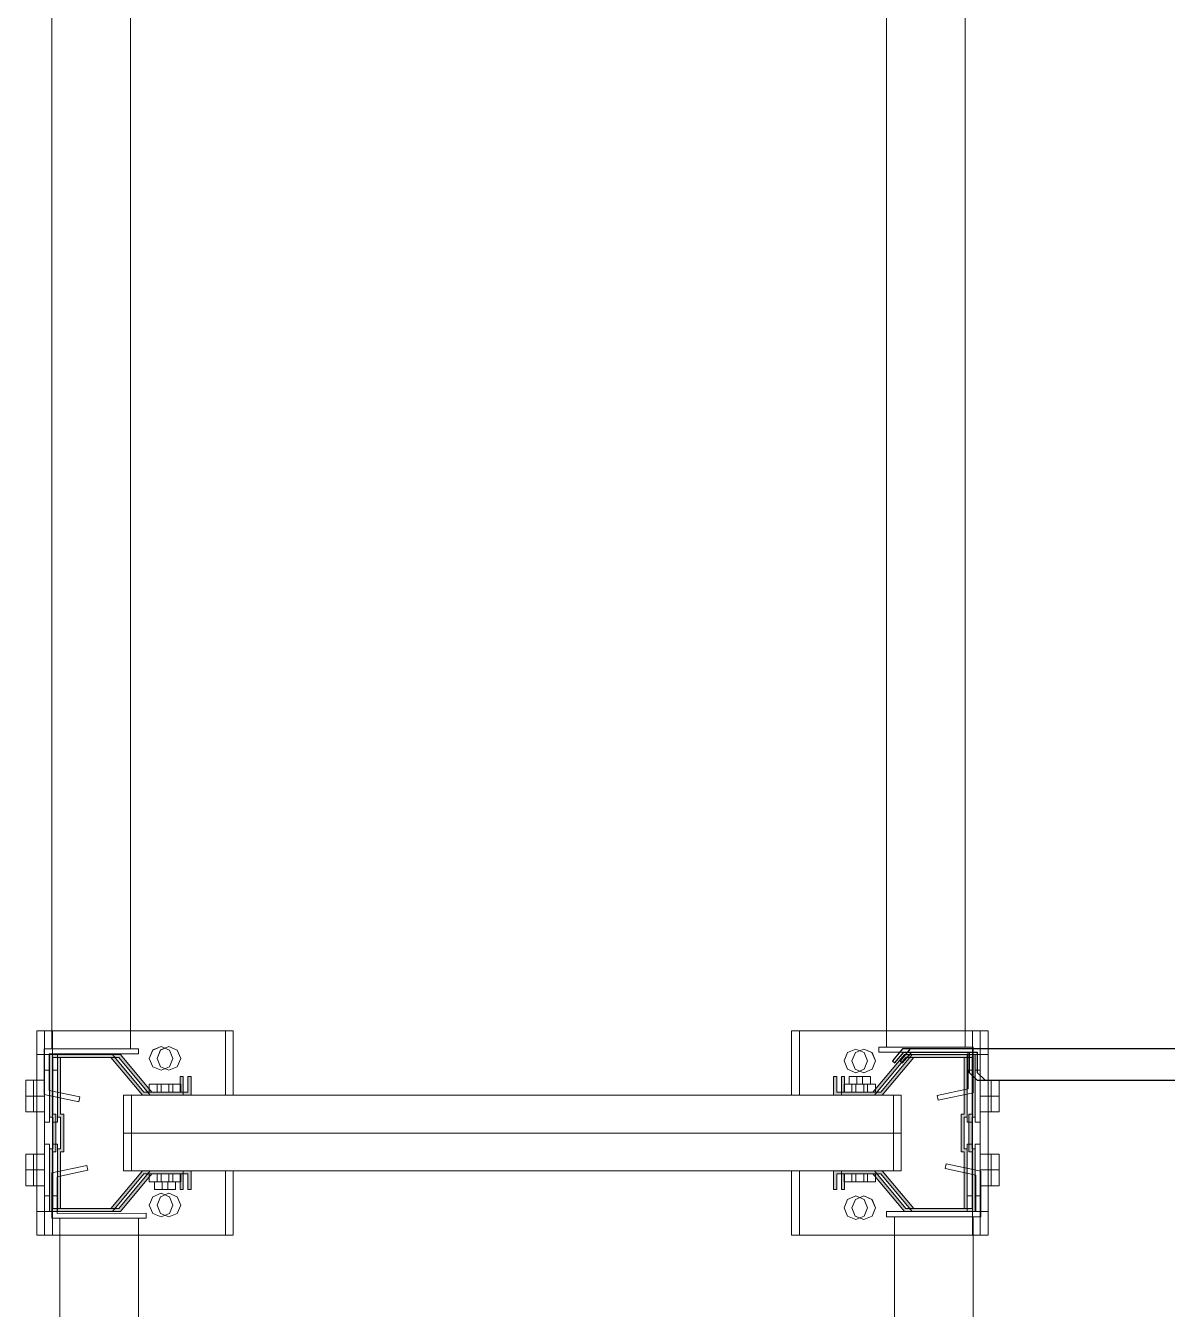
# Model space of a CAD drawing. Header units: metres. Extents: x 0 to 8715937, y -236336 to 216.
# Drawn here: x 131.292 to 132.018, y 82.687 to 83.503 of the extents above; entities that cross this region are included whole.
import ezdxf

# ---------------------------------------------------------------- set-up
doc = ezdxf.new("R2010")
doc.units = ezdxf.units.M
doc.header["$MEASUREMENT"] = 0
for name, color, linetype in [('0-BLOCK-EQUIPAMIENTO', 7, 'Continuous'), ('AAA BAST', 5, 'Continuous'), ('AAA CONECT', 3, 'Continuous'), ('AAA LARG', 1, 'Continuous'), ('MURO 20 - vista', 5, 'Continuous')]:
    doc.layers.add(name, color=color, linetype=linetype)

# ---------------------------------------------------------------- blocks, each defined once
blk = doc.blocks.new('bastidor 0.60')
at = {"layer": 'MURO 20 - vista', "lineweight": 5}
h = blk.add_hatch(color=256, dxfattribs=at)
h.dxf.hatch_style = 1
h.paths.add_polyline_path([(-0.5068, 0.089), (-0.5068, 0.101), (-0.5088, 0.101), (-0.5088, 0.091), (-0.5318, 0.091), (-0.5518, 0.115), (-0.5918, 0.115), (-0.5918, 0.075), (-0.5898, 0.075), (-0.5898, 0.055), (-0.5918, 0.055), (-0.5918, 0.015), (-0.5518, 0.015), (-0.5318, 0.039), (-0.5284, 0.039), (-0.5284, 0.03901), (-0.5209, 0.03901), (-0.5134, 0.03901), (-0.5088, 0.039), (-0.5088, 0.029), (-0.5068, 0.029), (-0.5068, 0.041), (-0.53274, 0.041), (-0.55274, 0.017), (-0.5898, 0.017), (-0.5898, 0.053), (-0.5878, 0.053), (-0.5878, 0.077), (-0.5898, 0.077), (-0.5898, 0.113), (-0.55274, 0.113), (-0.53274, 0.089)])
h = blk.add_hatch(color=256, dxfattribs=at)
h.dxf.hatch_style = 1
h.paths.add_polyline_path([(-0.0932, 0.041), (-0.0932, 0.029), (-0.0912, 0.029), (-0.0912, 0.039), (-0.0682, 0.039), (-0.0482, 0.015), (-0.0082, 0.015), (-0.0082, 0.055), (-0.0102, 0.055), (-0.0102, 0.075), (-0.0082, 0.075), (-0.0082, 0.115), (-0.0482, 0.115), (-0.0682, 0.091), (-0.0716, 0.091), (-0.0716, 0.09099), (-0.0791, 0.09099), (-0.0866, 0.09099), (-0.0912, 0.091), (-0.0912, 0.101), (-0.0932, 0.101), (-0.0932, 0.089), (-0.06726, 0.089), (-0.04726, 0.113), (-0.0102, 0.113), (-0.0102, 0.077), (-0.0122, 0.077), (-0.0122, 0.053), (-0.0102, 0.053), (-0.0102, 0.017), (-0.04726, 0.017), (-0.06726, 0.041)])
at = {"layer": 'AAA BAST', "lineweight": 5}
for p, q in [((-0.48, 0.13), (-0.6, 0.13)), ((-0.6, 0.13), (-0.6, 0)), ((-0.595, 0.115), (-0.595, 0.13)), ((-0.48, 0.089), (-0.48, 0.13)), ((0, 0.13), (-0.12, 0.13)), ((-0.12, 0.13), (-0.12, 0.089)), ((-0.005, 0.13), (-0.005, 0.115)), ((0, 0), (0, 0.13)), ((-0.6, 0.115), (-0.595, 0.115)), ((-0.595, 0.105), (-0.595, 0.115)), ((-0.5518, 0.115), (-0.5918, 0.115)), ((-0.5918, 0.115), (-0.5918, 0.075)), ((-0.5318, 0.091), (-0.5518, 0.115)), ((-0.5262, 0.11778), (-0.5284, 0.11248)), ((-0.5209, 0.11998), (-0.5262, 0.11778)), ((-0.51559, 0.11778), (-0.5209, 0.11998)), ((-0.5134, 0.11248), (-0.51559, 0.11778)), ((-0.0844, 0.11613), (-0.0866, 0.11083)), ((-0.0791, 0.11833), (-0.0844, 0.11613)), ((-0.07381, 0.11614), (-0.0791, 0.11833)), ((-0.0716, 0.11083), (-0.07381, 0.11614)), ((-0.0482, 0.115), (-0.0682, 0.091)), ((-0.0082, 0.115), (-0.0482, 0.115)), ((-0.0082, 0.075), (-0.0082, 0.115)), ((0, 0.115), (-0.005, 0.115)), ((-0.005, 0.115), (-0.005, 0.105)), ((-0.5898, 0.077), (-0.5898, 0.113)), ((-0.5898, 0.113), (-0.55274, 0.113)), ((-0.55274, 0.113), (-0.53274, 0.089)), ((-0.5284, 0.11248), (-0.52619, 0.10717)), ((-0.52619, 0.10717), (-0.5209, 0.10498)), ((-0.5209, 0.10498), (-0.5156, 0.10717)), ((-0.5156, 0.10717), (-0.5134, 0.11248)), ((-0.0866, 0.11083), (-0.08441, 0.10553)), ((-0.0738, 0.10552), (-0.0716, 0.11083)), ((-0.06726, 0.089), (-0.04726, 0.113)), ((-0.04726, 0.113), (-0.0102, 0.113)), ((-0.0102, 0.113), (-0.0102, 0.077)), ((-0.6, 0.0985), (-0.607, 0.0985)), ((-0.607, 0.0985), (-0.607, 0.0785)), ((-0.6, 0.0885), (-0.6, 0.0985)), ((-0.6, 0.0785), (-0.6, 0.0985)), ((-0.595, 0.072), (-0.595, 0.105)), ((-0.5918, 0.105), (-0.595, 0.105)), ((-0.5068, 0.101), (-0.5088, 0.101)), ((-0.5088, 0.101), (-0.5088, 0.091)), ((-0.5068, 0.089), (-0.5068, 0.101)), ((-0.0912, 0.101), (-0.0932, 0.101)), ((-0.0932, 0.101), (-0.0932, 0.089)), ((-0.0912, 0.091), (-0.0912, 0.101)), ((-0.08441, 0.10553), (-0.0791, 0.10333)), ((-0.08335, 0.09599), (-0.08335, 0.10099)), ((-0.08335, 0.10099), (-0.07485, 0.10099)), ((-0.0791, 0.10333), (-0.0738, 0.10552)), ((-0.07485, 0.10099), (-0.07485, 0.09599)), ((-0.0082, 0.105), (-0.005, 0.105)), ((-0.005, 0.105), (-0.005, 0.072)), ((0.007, 0.0985), (0, 0.0985)), ((0, 0.0985), (0, 0.0885)), ((0.007, 0.0785), (0.007, 0.0985)), ((-0.5088, 0.091), (-0.5318, 0.091)), ((-0.5284, 0.091), (-0.5284, 0.096)), ((-0.5284, 0.096), (-0.5134, 0.096)), ((-0.5284, 0.091), (-0.5284, 0.096)), ((-0.5284, 0.096), (-0.5209, 0.096)), ((-0.5134, 0.091), (-0.5284, 0.091)), ((-0.5209, 0.096), (-0.5209, 0.091)), ((-0.5134, 0.096), (-0.5134, 0.091)), ((-0.0682, 0.091), (-0.0912, 0.091)), ((-0.0866, 0.09099), (-0.0866, 0.09599)), ((-0.0866, 0.09599), (-0.0716, 0.09599)), ((-0.0716, 0.09099), (-0.0866, 0.09099)), ((-0.0791, 0.09599), (-0.08335, 0.09599)), ((-0.0791, 0.09099), (-0.0791, 0.09599)), ((-0.07485, 0.09599), (-0.0791, 0.09599)), ((-0.0716, 0.09099), (-0.0791, 0.09099)), ((-0.0716, 0.09599), (-0.0716, 0.09099)), ((-0.607, 0.0885), (-0.6, 0.0885)), ((-0.54477, 0.041), (-0.54477, 0.089)), ((-0.54477, 0.089), (-0.48, 0.089)), ((-0.53274, 0.089), (-0.5068, 0.089)), ((-0.48, 0.089), (-0.12, 0.089)), ((-0.12, 0.089), (-0.05523, 0.089)), ((-0.0932, 0.089), (-0.06726, 0.089)), ((-0.05523, 0.089), (-0.05523, 0.041)), ((0.007, 0.0885), (0, 0.0885)), ((0, 0.0885), (0, 0.0785)), ((-0.607, 0.0785), (-0.6, 0.0785)), ((-0.5918, 0.075), (-0.5898, 0.075)), ((-0.5918, 0.075), (-0.5918, 0.072)), ((-0.5878, 0.077), (-0.5898, 0.077)), ((-0.5898, 0.075), (-0.5898, 0.055)), ((-0.5878, 0.053), (-0.5878, 0.077)), ((-0.0102, 0.077), (-0.0122, 0.077)), ((-0.0122, 0.077), (-0.0122, 0.053)), ((-0.0102, 0.055), (-0.0102, 0.075)), ((-0.0102, 0.075), (-0.0082, 0.075)), ((-0.0082, 0.075), (-0.0082, 0.072)), ((0, 0.0785), (0.007, 0.0785)), ((-0.595, 0.058), (-0.595, 0.072)), ((-0.5918, 0.072), (-0.595, 0.072)), ((-0.0082, 0.072), (-0.005, 0.072)), ((-0.005, 0.072), (-0.005, 0.058)), ((-0.595, 0.025), (-0.595, 0.058)), ((-0.5918, 0.058), (-0.595, 0.058)), ((-0.5918, 0.055), (-0.5918, 0.058)), ((-0.05523, 0.065), (-0.54477, 0.065)), ((-0.0082, 0.055), (-0.0082, 0.058)), ((-0.0082, 0.058), (-0.005, 0.058)), ((-0.005, 0.058), (-0.005, 0.025)), ((-0.6, 0.0515), (-0.607, 0.0515)), ((-0.607, 0.0515), (-0.607, 0.0315)), ((-0.6, 0.0415), (-0.6, 0.0515)), ((-0.5898, 0.055), (-0.5918, 0.055)), ((-0.5918, 0.055), (-0.5918, 0.015)), ((-0.5898, 0.017), (-0.5898, 0.053)), ((-0.5898, 0.053), (-0.5878, 0.053)), ((-0.0122, 0.053), (-0.0102, 0.053)), ((-0.0082, 0.055), (-0.0102, 0.055)), ((-0.0102, 0.053), (-0.0102, 0.017)), ((-0.0082, 0.015), (-0.0082, 0.055)), ((0.007, 0.0515), (0, 0.0515)), ((0, 0.0515), (0, 0.0315)), ((0.007, 0.0315), (0.007, 0.0515)), ((-0.607, 0.0415), (-0.6, 0.0415)), ((-0.6, 0.0315), (-0.6, 0.0415)), ((-0.53274, 0.041), (-0.55274, 0.017)), ((-0.48, 0.041), (-0.54477, 0.041)), ((-0.5068, 0.041), (-0.53274, 0.041)), ((-0.5068, 0.029), (-0.5068, 0.041)), ((-0.48, 0), (-0.48, 0.041)), ((-0.48, 0.041), (-0.12, 0.041)), ((-0.12, 0.041), (-0.12, 0)), ((-0.05523, 0.041), (-0.12, 0.041)), ((-0.06726, 0.041), (-0.0932, 0.041)), ((-0.0932, 0.041), (-0.0932, 0.029)), ((-0.04726, 0.017), (-0.06726, 0.041)), ((0.007, 0.0415), (0, 0.0415)), ((0, 0.0415), (0, 0.0315)), ((-0.5518, 0.015), (-0.5318, 0.039)), ((-0.5318, 0.039), (-0.5088, 0.039)), ((-0.5284, 0.03901), (-0.5134, 0.03901)), ((-0.5284, 0.03401), (-0.5284, 0.03901)), ((-0.5284, 0.03901), (-0.5209, 0.03901)), ((-0.5134, 0.03401), (-0.5284, 0.03401)), ((-0.52515, 0.02901), (-0.52515, 0.03401)), ((-0.52515, 0.03401), (-0.5209, 0.03401)), ((-0.5209, 0.03901), (-0.5209, 0.03401)), ((-0.5209, 0.03401), (-0.51665, 0.03401)), ((-0.51665, 0.03401), (-0.51665, 0.02901)), ((-0.5134, 0.03901), (-0.5134, 0.03401)), ((-0.5088, 0.039), (-0.5088, 0.029)), ((-0.0912, 0.039), (-0.0682, 0.039)), ((-0.0912, 0.029), (-0.0912, 0.039)), ((-0.0866, 0.034), (-0.0866, 0.039)), ((-0.0866, 0.039), (-0.0716, 0.039)), ((-0.0716, 0.034), (-0.0866, 0.034)), ((-0.0791, 0.034), (-0.0791, 0.039)), ((-0.0716, 0.034), (-0.0791, 0.034)), ((-0.0716, 0.039), (-0.0716, 0.034)), ((-0.0716, 0.039), (-0.0716, 0.034)), ((-0.0682, 0.039), (-0.0482, 0.015)), ((-0.607, 0.0315), (-0.6, 0.0315)), ((-0.595, 0.015), (-0.595, 0.025)), ((-0.5918, 0.025), (-0.595, 0.025)), ((-0.5209, 0.02667), (-0.5262, 0.02448)), ((-0.51665, 0.02901), (-0.52515, 0.02901)), ((-0.51559, 0.02447), (-0.5209, 0.02667)), ((-0.5088, 0.029), (-0.5068, 0.029)), ((-0.0932, 0.029), (-0.0912, 0.029)), ((-0.0791, 0.02502), (-0.0844, 0.02283)), ((-0.07381, 0.02283), (-0.0791, 0.02502)), ((-0.0082, 0.025), (-0.005, 0.025)), ((-0.005, 0.025), (-0.005, 0.015)), ((0, 0.0315), (0.007, 0.0315)), ((-0.55274, 0.017), (-0.5898, 0.017)), ((-0.5262, 0.02448), (-0.5284, 0.01917)), ((-0.5284, 0.01917), (-0.52619, 0.01386)), ((-0.5156, 0.01387), (-0.5134, 0.01917)), ((-0.5134, 0.01917), (-0.51559, 0.02447)), ((-0.0844, 0.02283), (-0.0866, 0.01752)), ((-0.0866, 0.01752), (-0.08441, 0.01222)), ((-0.0716, 0.01752), (-0.07381, 0.02283)), ((-0.0738, 0.01222), (-0.0716, 0.01752)), ((-0.0102, 0.017), (-0.04726, 0.017)), ((-0.6, 0.015), (-0.595, 0.015)), ((-0.595, 0), (-0.595, 0.015)), ((-0.5918, 0.015), (-0.5518, 0.015)), ((-0.52619, 0.01386), (-0.5209, 0.01167)), ((-0.5209, 0.01167), (-0.5156, 0.01387)), ((-0.08441, 0.01222), (-0.0791, 0.01002)), ((-0.0791, 0.01002), (-0.0738, 0.01222)), ((-0.0482, 0.015), (-0.0082, 0.015)), ((0, 0.015), (-0.005, 0.015)), ((-0.005, 0.015), (-0.005, 0)), ((-0.6, 0), (-0.48, 0)), ((-0.12, 0), (0, 0))]:
    blk.add_line(p, q, dxfattribs=at)
blk = doc.blocks.new('conector de 0.25')
at = {"layer": 'AAA CONECT'}
for p, q in [((-0.2834, 0.018), (-0.2884, 0.013)), ((-0.0466, 0.018), (-0.2834, 0.018)), ((-0.0416, 0.013), (-0.0466, 0.018)), ((-0.2884, 0.013), (-0.2884, 0)), ((-0.0416, 0), (-0.0416, 0.013)), ((-0.3358, 0.00696), (-0.33734, 0.00568)), ((-0.33734, 0.00568), (-0.33094, -0.002)), ((-0.33, 0), (-0.3358, 0.00696)), ((-0.2884, 0), (-0.33, 0)), ((0, 0), (-0.0416, 0)), ((0.0058, 0.00696), (0, 0)), ((0.00094, -0.002), (0.00734, 0.00568)), ((0.00734, 0.00568), (0.0058, 0.00696)), ((-0.33094, -0.002), (0.00094, -0.002))]:
    blk.add_line(p, q, dxfattribs=at)
blk = doc.blocks.new('larguero 2.3')
at = {"layer": 'AAA LARG', "lineweight": 5}
for p, q in [((-0.01956, 0.02736), (-0.0189, 0.03049)), ((0, 0.0232), (-0.01956, 0.02736)), ((-0.0189, 0.03049), (0.0032, 0.02579)), ((0.0032, 0.02579), (0.0032, -0.0032)), ((0, 0), (0, 0.0232)), ((-0.0568, -0.0032), (-0.0568, 0)), ((-0.0568, 0), (0, 0)), ((-0.0518, -0.0032), (-0.0568, -0.0032)), ((-0.0018, -0.0032), (-0.0518, -0.0032)), ((-0.0518, -0.0032), (-0.0518, -2.2932)), ((-0.0018, -2.2932), (-0.0018, -0.0032)), ((0.0032, -0.0032), (-0.0018, -0.0032)), ((-0.0518, -2.2932), (-0.0568, -2.2932)), ((-0.0568, -2.2932), (-0.0568, -2.2964)), ((0.0032, -2.2932), (-0.0518, -2.2932)), ((0.0032, -2.32219), (0.0032, -2.2932)), ((-0.0568, -2.2964), (-0.0002, -2.2962)), ((-0.0002, -2.2962), (0, -2.3196)), ((0, -2.3196), (-0.01956, -2.32376)), ((-0.01956, -2.32376), (-0.0189, -2.32689)), ((-0.0189, -2.32689), (0.0032, -2.32219))]:
    blk.add_line(p, q, dxfattribs=at)
blk = doc.blocks.new('DPM-EQUIPAMIENTO')
at = {"layer": 'AAA BAST', "rotation": 180}
for p in [(43.57912, 82.86387), (43.58412, 82.86387)]:
    blk.add_blockref('bastidor 0.60', p, dxfattribs=at)
at = {"layer": 'AAA CONECT', "rotation": 180}
for name, p in [('larguero 2.3', (43.58705, 82.84913)), ('conector de 0.25', (44.13059, 82.85037)), ('conector de 0.25', (44.13559, 82.85037)), ('larguero 2.3', (43.59205, 80.45143))]:
    blk.add_blockref(name, p, dxfattribs=at)
at = {"layer": 'AAA CONECT'}
for p in [(44.17137, 85.14657), (44.17637, 82.74887)]:
    blk.add_blockref('larguero 2.3', p, dxfattribs=at)

msp = doc.modelspace()

# ---------------------------------------------------------------- hatches: boundary and pattern name
at = {"layer": 'MURO 20 - vista', "lineweight": 5}
h = msp.add_hatch(color=256, dxfattribs=at)
h.dxf.hatch_style = 1
h.paths.add_polyline_path([(131.39232, 82.82287), (131.39232, 82.83487), (131.39032, 82.83487), (131.39032, 82.82487), (131.36732, 82.82487), (131.34732, 82.84887), (131.30732, 82.84887), (131.30732, 82.80887), (131.30932, 82.80887), (131.30932, 82.78887), (131.30732, 82.78887), (131.30732, 82.74887), (131.34732, 82.74887), (131.36732, 82.77287), (131.37072, 82.77287), (131.37072, 82.77288), (131.37822, 82.77288), (131.38572, 82.77288), (131.39032, 82.77287), (131.39032, 82.76287), (131.39232, 82.76287), (131.39232, 82.77487), (131.36638, 82.77487), (131.34638, 82.75087), (131.30932, 82.75087), (131.30932, 82.78687), (131.31132, 82.78687), (131.31132, 82.81087), (131.30932, 82.81087), (131.30932, 82.84687), (131.34638, 82.84687), (131.36638, 82.82287)])
h = msp.add_hatch(color=256, dxfattribs=at)
h.dxf.hatch_style = 1
h.paths.add_polyline_path([(131.39732, 82.82287), (131.39732, 82.83487), (131.39532, 82.83487), (131.39532, 82.82487), (131.37232, 82.82487), (131.35232, 82.84887), (131.31232, 82.84887), (131.31232, 82.80887), (131.31432, 82.80887), (131.31432, 82.78887), (131.31232, 82.78887), (131.31232, 82.74887), (131.35232, 82.74887), (131.37232, 82.77287), (131.37572, 82.77287), (131.37572, 82.77288), (131.38322, 82.77288), (131.39072, 82.77288), (131.39532, 82.77287), (131.39532, 82.76287), (131.39732, 82.76287), (131.39732, 82.77487), (131.37138, 82.77487), (131.35138, 82.75087), (131.31432, 82.75087), (131.31432, 82.78687), (131.31632, 82.78687), (131.31632, 82.81087), (131.31432, 82.81087), (131.31432, 82.84687), (131.35138, 82.84687), (131.37138, 82.82287)])
h = msp.add_hatch(color=256, dxfattribs=at)
h.dxf.hatch_style = 1
h.paths.add_polyline_path([(131.80592, 82.77487), (131.80592, 82.76287), (131.80792, 82.76287), (131.80792, 82.77287), (131.83092, 82.77287), (131.85092, 82.74887), (131.89092, 82.74887), (131.89092, 82.78887), (131.88892, 82.78887), (131.88892, 82.80887), (131.89092, 82.80887), (131.89092, 82.84887), (131.85092, 82.84887), (131.83092, 82.82487), (131.82752, 82.82487), (131.82752, 82.82486), (131.82002, 82.82486), (131.81252, 82.82486), (131.80792, 82.82487), (131.80792, 82.83487), (131.80592, 82.83487), (131.80592, 82.82287), (131.83186, 82.82287), (131.85186, 82.84687), (131.88892, 82.84687), (131.88892, 82.81087), (131.88692, 82.81087), (131.88692, 82.78687), (131.88892, 82.78687), (131.88892, 82.75087), (131.85186, 82.75087), (131.83186, 82.77487)])
h = msp.add_hatch(color=256, dxfattribs=at)
h.dxf.hatch_style = 1
h.paths.add_polyline_path([(131.81092, 82.77487), (131.81092, 82.76287), (131.81292, 82.76287), (131.81292, 82.77287), (131.83592, 82.77287), (131.85592, 82.74887), (131.89592, 82.74887), (131.89592, 82.78887), (131.89392, 82.78887), (131.89392, 82.80887), (131.89592, 82.80887), (131.89592, 82.84887), (131.85592, 82.84887), (131.83592, 82.82487), (131.83252, 82.82487), (131.83252, 82.82486), (131.82502, 82.82486), (131.81752, 82.82486), (131.81292, 82.82487), (131.81292, 82.83487), (131.81092, 82.83487), (131.81092, 82.82287), (131.83686, 82.82287), (131.85686, 82.84687), (131.89392, 82.84687), (131.89392, 82.81087), (131.89192, 82.81087), (131.89192, 82.78687), (131.89392, 82.78687), (131.89392, 82.75087), (131.85686, 82.75087), (131.83686, 82.77487)])

# ---------------------------------------------------------------- linework, layer by layer
at = {"layer": 'AAA BAST', "lineweight": 5}
for p, q in [((131.41912, 82.86387), (131.29912, 82.86387)), ((131.29912, 82.86387), (131.29912, 82.73387)), ((131.30412, 82.84887), (131.30412, 82.86387)), ((131.42412, 82.86387), (131.30412, 82.86387)), ((131.30412, 82.86387), (131.30412, 82.73387)), ((131.30912, 82.84887), (131.30912, 82.86387)), ((131.41912, 82.82287), (131.41912, 82.86387)), ((131.42412, 82.82287), (131.42412, 82.86387)), ((131.89912, 82.86387), (131.77912, 82.86387)), ((131.77912, 82.86387), (131.77912, 82.82287)), ((131.90412, 82.86387), (131.78412, 82.86387)), ((131.78412, 82.86387), (131.78412, 82.82287)), ((131.89412, 82.86387), (131.89412, 82.84887)), ((131.89912, 82.73387), (131.89912, 82.86387)), ((131.89912, 82.86387), (131.89912, 82.84887)), ((131.90412, 82.73387), (131.90412, 82.86387)), ((131.29912, 82.84887), (131.30412, 82.84887)), ((131.30412, 82.83887), (131.30412, 82.84887)), ((131.30412, 82.84887), (131.30912, 82.84887)), ((131.34732, 82.84887), (131.30732, 82.84887)), ((131.30732, 82.84887), (131.30732, 82.80887)), ((131.30912, 82.83887), (131.30912, 82.84887)), ((131.35232, 82.84887), (131.31232, 82.84887)), ((131.31232, 82.84887), (131.31232, 82.80887)), ((131.36732, 82.82487), (131.34732, 82.84887)), ((131.37232, 82.82487), (131.35232, 82.84887)), ((131.37292, 82.85166), (131.37072, 82.84635)), ((131.37822, 82.85385), (131.37292, 82.85166)), ((131.37792, 82.85166), (131.37572, 82.84635)), ((131.38322, 82.85385), (131.37792, 82.85166)), ((131.38353, 82.85165), (131.37822, 82.85385)), ((131.38853, 82.85165), (131.38322, 82.85385)), ((131.38572, 82.84635), (131.38353, 82.85165)), ((131.39072, 82.84635), (131.38853, 82.85165)), ((131.81472, 82.85001), (131.81252, 82.8447)), ((131.82002, 82.8522), (131.81472, 82.85001)), ((131.81972, 82.85001), (131.81752, 82.8447)), ((131.82502, 82.8522), (131.81972, 82.85001)), ((131.82532, 82.85001), (131.82002, 82.8522)), ((131.83032, 82.85001), (131.82502, 82.8522)), ((131.82752, 82.8447), (131.82532, 82.85001)), ((131.83252, 82.8447), (131.83032, 82.85001)), ((131.85092, 82.84887), (131.83092, 82.82487)), ((131.85592, 82.84887), (131.83592, 82.82487)), ((131.89092, 82.84887), (131.85092, 82.84887)), ((131.89592, 82.84887), (131.85592, 82.84887)), ((131.89092, 82.80887), (131.89092, 82.84887)), ((131.89912, 82.84887), (131.89412, 82.84887)), ((131.89412, 82.84887), (131.89412, 82.83887)), ((131.89592, 82.80887), (131.89592, 82.84887)), ((131.90412, 82.84887), (131.89912, 82.84887)), ((131.89912, 82.84887), (131.89912, 82.83887)), ((131.30932, 82.81087), (131.30932, 82.84687)), ((131.30932, 82.84687), (131.34638, 82.84687)), ((131.31432, 82.81087), (131.31432, 82.84687)), ((131.31432, 82.84687), (131.35138, 82.84687)), ((131.34638, 82.84687), (131.36638, 82.82287)), ((131.35138, 82.84687), (131.37138, 82.82287)), ((131.37072, 82.84635), (131.37293, 82.84104)), ((131.37293, 82.84104), (131.37822, 82.83885)), ((131.37572, 82.84635), (131.37793, 82.84104)), ((131.37793, 82.84104), (131.38322, 82.83885)), ((131.37822, 82.83885), (131.38352, 82.84104)), ((131.38322, 82.83885), (131.38852, 82.84104)), ((131.38352, 82.84104), (131.38572, 82.84635)), ((131.38852, 82.84104), (131.39072, 82.84635)), ((131.81252, 82.8447), (131.81471, 82.8394)), ((131.81471, 82.8394), (131.82002, 82.8372)), ((131.81752, 82.8447), (131.81971, 82.8394)), ((131.81971, 82.8394), (131.82502, 82.8372)), ((131.82002, 82.8372), (131.82532, 82.83939)), ((131.82502, 82.8372), (131.83032, 82.83939)), ((131.82532, 82.83939), (131.82752, 82.8447)), ((131.83032, 82.83939), (131.83252, 82.8447)), ((131.83186, 82.82287), (131.85186, 82.84687)), ((131.83686, 82.82287), (131.85686, 82.84687)), ((131.85186, 82.84687), (131.88892, 82.84687)), ((131.85686, 82.84687), (131.89392, 82.84687)), ((131.88892, 82.84687), (131.88892, 82.81087)), ((131.89392, 82.84687), (131.89392, 82.81087)), ((131.29912, 82.83237), (131.29212, 82.83237)), ((131.29212, 82.83237), (131.29212, 82.81237)), ((131.30412, 82.83237), (131.29712, 82.83237)), ((131.29712, 82.83237), (131.29712, 82.81237)), ((131.29912, 82.82237), (131.29912, 82.83237)), ((131.29912, 82.81237), (131.29912, 82.83237)), ((131.30412, 82.80587), (131.30412, 82.83887)), ((131.30732, 82.83887), (131.30412, 82.83887)), ((131.30412, 82.82237), (131.30412, 82.83237)), ((131.30412, 82.81237), (131.30412, 82.83237)), ((131.30912, 82.80587), (131.30912, 82.83887)), ((131.31232, 82.83887), (131.30912, 82.83887)), ((131.39232, 82.83487), (131.39032, 82.83487)), ((131.39032, 82.83487), (131.39032, 82.82487)), ((131.39232, 82.82287), (131.39232, 82.83487)), ((131.39732, 82.83487), (131.39532, 82.83487)), ((131.39532, 82.83487), (131.39532, 82.82487)), ((131.39732, 82.82287), (131.39732, 82.83487)), ((131.80792, 82.83487), (131.80592, 82.83487)), ((131.80592, 82.83487), (131.80592, 82.82287)), ((131.80792, 82.82487), (131.80792, 82.83487)), ((131.81292, 82.83487), (131.81092, 82.83487)), ((131.81092, 82.83487), (131.81092, 82.82287)), ((131.81292, 82.82487), (131.81292, 82.83487)), ((131.81577, 82.82986), (131.81577, 82.83486)), ((131.81577, 82.83486), (131.82427, 82.83486)), ((131.82077, 82.82986), (131.82077, 82.83486)), ((131.82077, 82.83486), (131.82927, 82.83486)), ((131.82427, 82.83486), (131.82427, 82.82986)), ((131.82927, 82.83486), (131.82927, 82.82986)), ((131.89092, 82.83887), (131.89412, 82.83887)), ((131.89412, 82.83887), (131.89412, 82.80587)), ((131.89592, 82.83887), (131.89912, 82.83887)), ((131.89912, 82.83887), (131.89912, 82.80587)), ((131.90612, 82.83237), (131.89912, 82.83237)), ((131.89912, 82.83237), (131.89912, 82.82237)), ((131.91112, 82.83237), (131.90412, 82.83237)), ((131.90412, 82.83237), (131.90412, 82.82237)), ((131.90612, 82.81237), (131.90612, 82.83237)), ((131.91112, 82.81237), (131.91112, 82.83237)), ((131.39032, 82.82487), (131.36732, 82.82487)), ((131.37072, 82.82487), (131.37072, 82.82987)), ((131.37072, 82.82987), (131.38572, 82.82987)), ((131.37072, 82.82487), (131.37072, 82.82987)), ((131.37072, 82.82987), (131.37822, 82.82987)), ((131.38572, 82.82487), (131.37072, 82.82487)), ((131.39532, 82.82487), (131.37232, 82.82487)), ((131.37572, 82.82487), (131.37572, 82.82987)), ((131.37572, 82.82987), (131.39072, 82.82987)), ((131.37572, 82.82487), (131.37572, 82.82987)), ((131.37572, 82.82987), (131.38322, 82.82987)), ((131.39072, 82.82487), (131.37572, 82.82487)), ((131.37822, 82.82987), (131.37822, 82.82487)), ((131.38322, 82.82987), (131.38322, 82.82487)), ((131.38572, 82.82987), (131.38572, 82.82487)), ((131.39072, 82.82987), (131.39072, 82.82487)), ((131.83092, 82.82487), (131.80792, 82.82487)), ((131.81252, 82.82486), (131.81252, 82.82986)), ((131.81252, 82.82986), (131.82752, 82.82986)), ((131.82752, 82.82486), (131.81252, 82.82486)), ((131.83592, 82.82487), (131.81292, 82.82487)), ((131.82002, 82.82986), (131.81577, 82.82986)), ((131.81752, 82.82486), (131.81752, 82.82986)), ((131.81752, 82.82986), (131.83252, 82.82986)), ((131.83252, 82.82486), (131.81752, 82.82486)), ((131.82002, 82.82486), (131.82002, 82.82986)), ((131.82427, 82.82986), (131.82002, 82.82986)), ((131.82752, 82.82486), (131.82002, 82.82486)), ((131.82502, 82.82986), (131.82077, 82.82986)), ((131.82502, 82.82486), (131.82502, 82.82986)), ((131.82927, 82.82986), (131.82502, 82.82986)), ((131.83252, 82.82486), (131.82502, 82.82486)), ((131.82752, 82.82986), (131.82752, 82.82486)), ((131.83252, 82.82986), (131.83252, 82.82486)), ((131.29212, 82.82237), (131.29912, 82.82237)), ((131.29712, 82.82237), (131.30412, 82.82237)), ((131.35435, 82.77487), (131.35435, 82.82287)), ((131.35435, 82.82287), (131.41912, 82.82287)), ((131.35935, 82.77487), (131.35935, 82.82287)), ((131.35935, 82.82287), (131.42412, 82.82287)), ((131.36638, 82.82287), (131.39232, 82.82287)), ((131.37138, 82.82287), (131.39732, 82.82287)), ((131.77912, 82.82287), (131.41912, 82.82287)), ((131.78412, 82.82287), (131.42412, 82.82287)), ((131.77912, 82.82287), (131.84389, 82.82287)), ((131.78412, 82.82287), (131.84889, 82.82287)), ((131.80592, 82.82287), (131.83186, 82.82287)), ((131.81092, 82.82287), (131.83686, 82.82287)), ((131.84389, 82.82287), (131.84389, 82.77487)), ((131.84889, 82.82287), (131.84889, 82.77487)), ((131.90612, 82.82237), (131.89912, 82.82237)), ((131.89912, 82.82237), (131.89912, 82.81237)), ((131.91112, 82.82237), (131.90412, 82.82237)), ((131.90412, 82.82237), (131.90412, 82.81237)), ((131.29212, 82.81237), (131.29912, 82.81237)), ((131.29712, 82.81237), (131.30412, 82.81237)), ((131.30732, 82.80887), (131.30932, 82.80887)), ((131.30732, 82.80887), (131.30732, 82.80587)), ((131.31132, 82.81087), (131.30932, 82.81087)), ((131.30932, 82.80887), (131.30932, 82.78887)), ((131.31132, 82.78687), (131.31132, 82.81087)), ((131.31232, 82.80887), (131.31432, 82.80887)), ((131.31232, 82.80887), (131.31232, 82.80587)), ((131.31632, 82.81087), (131.31432, 82.81087)), ((131.31432, 82.80887), (131.31432, 82.78887)), ((131.31632, 82.78687), (131.31632, 82.81087)), ((131.88892, 82.81087), (131.88692, 82.81087)), ((131.88692, 82.81087), (131.88692, 82.78687)), ((131.88892, 82.78887), (131.88892, 82.80887)), ((131.88892, 82.80887), (131.89092, 82.80887)), ((131.89092, 82.80887), (131.89092, 82.80587)), ((131.89392, 82.81087), (131.89192, 82.81087)), ((131.89192, 82.81087), (131.89192, 82.78687)), ((131.89392, 82.78887), (131.89392, 82.80887)), ((131.89392, 82.80887), (131.89592, 82.80887)), ((131.89592, 82.80887), (131.89592, 82.80587)), ((131.89912, 82.81237), (131.90612, 82.81237)), ((131.90412, 82.81237), (131.91112, 82.81237)), ((131.30412, 82.79187), (131.30412, 82.80587)), ((131.30732, 82.80587), (131.30412, 82.80587)), ((131.30912, 82.79187), (131.30912, 82.80587)), ((131.31232, 82.80587), (131.30912, 82.80587)), ((131.35435, 82.79887), (131.84389, 82.79887)), ((131.35935, 82.79887), (131.84889, 82.79887)), ((131.89092, 82.80587), (131.89412, 82.80587)), ((131.89412, 82.80587), (131.89412, 82.79187)), ((131.89592, 82.80587), (131.89912, 82.80587)), ((131.89912, 82.80587), (131.89912, 82.79187)), ((131.30412, 82.75887), (131.30412, 82.79187)), ((131.30732, 82.79187), (131.30412, 82.79187)), ((131.30732, 82.78887), (131.30732, 82.79187)), ((131.30912, 82.75887), (131.30912, 82.79187)), ((131.31232, 82.79187), (131.30912, 82.79187)), ((131.31232, 82.78887), (131.31232, 82.79187)), ((131.89092, 82.78887), (131.89092, 82.79187)), ((131.89092, 82.79187), (131.89412, 82.79187)), ((131.89412, 82.79187), (131.89412, 82.75887)), ((131.89592, 82.78887), (131.89592, 82.79187)), ((131.89592, 82.79187), (131.89912, 82.79187)), ((131.89912, 82.79187), (131.89912, 82.75887)), ((131.29912, 82.78537), (131.29212, 82.78537)), ((131.29212, 82.78537), (131.29212, 82.76537)), ((131.30412, 82.78537), (131.29712, 82.78537)), ((131.29712, 82.78537), (131.29712, 82.76537)), ((131.29912, 82.77537), (131.29912, 82.78537)), ((131.30412, 82.77537), (131.30412, 82.78537)), ((131.30932, 82.78887), (131.30732, 82.78887)), ((131.30732, 82.78887), (131.30732, 82.74887)), ((131.30932, 82.75087), (131.30932, 82.78687)), ((131.30932, 82.78687), (131.31132, 82.78687)), ((131.31432, 82.78887), (131.31232, 82.78887)), ((131.31232, 82.78887), (131.31232, 82.74887)), ((131.31432, 82.75087), (131.31432, 82.78687)), ((131.31432, 82.78687), (131.31632, 82.78687)), ((131.88692, 82.78687), (131.88892, 82.78687)), ((131.89092, 82.78887), (131.88892, 82.78887)), ((131.88892, 82.78687), (131.88892, 82.75087)), ((131.89092, 82.74887), (131.89092, 82.78887)), ((131.89192, 82.78687), (131.89392, 82.78687)), ((131.89592, 82.78887), (131.89392, 82.78887)), ((131.89392, 82.78687), (131.89392, 82.75087)), ((131.89592, 82.74887), (131.89592, 82.78887)), ((131.90612, 82.78537), (131.89912, 82.78537)), ((131.89912, 82.78537), (131.89912, 82.76537)), ((131.91112, 82.78537), (131.90412, 82.78537)), ((131.90412, 82.78537), (131.90412, 82.76537)), ((131.90612, 82.76537), (131.90612, 82.78537)), ((131.91112, 82.76537), (131.91112, 82.78537)), ((131.29212, 82.77537), (131.29912, 82.77537)), ((131.29712, 82.77537), (131.30412, 82.77537)), ((131.29912, 82.76537), (131.29912, 82.77537)), ((131.30412, 82.76537), (131.30412, 82.77537)), ((131.36638, 82.77487), (131.34638, 82.75087)), ((131.37138, 82.77487), (131.35138, 82.75087)), ((131.41912, 82.77487), (131.35435, 82.77487)), ((131.42412, 82.77487), (131.35935, 82.77487)), ((131.39232, 82.77487), (131.36638, 82.77487)), ((131.39732, 82.77487), (131.37138, 82.77487)), ((131.39232, 82.76287), (131.39232, 82.77487)), ((131.39732, 82.76287), (131.39732, 82.77487)), ((131.41912, 82.73387), (131.41912, 82.77487)), ((131.77912, 82.77487), (131.41912, 82.77487)), ((131.42412, 82.73387), (131.42412, 82.77487)), ((131.78412, 82.77487), (131.42412, 82.77487)), ((131.77912, 82.77487), (131.77912, 82.73387)), ((131.84389, 82.77487), (131.77912, 82.77487)), ((131.78412, 82.77487), (131.78412, 82.73387)), ((131.84889, 82.77487), (131.78412, 82.77487)), ((131.83186, 82.77487), (131.80592, 82.77487)), ((131.80592, 82.77487), (131.80592, 82.76287)), ((131.83686, 82.77487), (131.81092, 82.77487)), ((131.81092, 82.77487), (131.81092, 82.76287)), ((131.85186, 82.75087), (131.83186, 82.77487)), ((131.85686, 82.75087), (131.83686, 82.77487)), ((131.90612, 82.77537), (131.89912, 82.77537)), ((131.89912, 82.77537), (131.89912, 82.76537)), ((131.91112, 82.77537), (131.90412, 82.77537)), ((131.90412, 82.77537), (131.90412, 82.76537)), ((131.34732, 82.74887), (131.36732, 82.77287)), ((131.35232, 82.74887), (131.37232, 82.77287)), ((131.36732, 82.77287), (131.39032, 82.77287)), ((131.37072, 82.77288), (131.38572, 82.77288)), ((131.37072, 82.76788), (131.37072, 82.77288)), ((131.37072, 82.77288), (131.37822, 82.77288)), ((131.38572, 82.76788), (131.37072, 82.76788)), ((131.37232, 82.77287), (131.39532, 82.77287)), ((131.37397, 82.76288), (131.37397, 82.76788)), ((131.37397, 82.76788), (131.37822, 82.76788)), ((131.37572, 82.77288), (131.39072, 82.77288)), ((131.37572, 82.76788), (131.37572, 82.77288)), ((131.37572, 82.77288), (131.38322, 82.77288)), ((131.39072, 82.76788), (131.37572, 82.76788)), ((131.37822, 82.77288), (131.37822, 82.76788)), ((131.37822, 82.76788), (131.38247, 82.76788)), ((131.37897, 82.76288), (131.37897, 82.76788)), ((131.37897, 82.76788), (131.38322, 82.76788)), ((131.38247, 82.76788), (131.38247, 82.76288)), ((131.38322, 82.77288), (131.38322, 82.76788)), ((131.38322, 82.76788), (131.38747, 82.76788)), ((131.38572, 82.77288), (131.38572, 82.76788)), ((131.38747, 82.76788), (131.38747, 82.76288)), ((131.39032, 82.77287), (131.39032, 82.76287)), ((131.39072, 82.77288), (131.39072, 82.76788)), ((131.39532, 82.77287), (131.39532, 82.76287)), ((131.80792, 82.77287), (131.83092, 82.77287)), ((131.80792, 82.76287), (131.80792, 82.77287)), ((131.81252, 82.76787), (131.81252, 82.77287)), ((131.81252, 82.77287), (131.82752, 82.77287)), ((131.82752, 82.76787), (131.81252, 82.76787)), ((131.81292, 82.77287), (131.83592, 82.77287)), ((131.81292, 82.76287), (131.81292, 82.77287)), ((131.81752, 82.76787), (131.81752, 82.77287)), ((131.81752, 82.77287), (131.83252, 82.77287)), ((131.83252, 82.76787), (131.81752, 82.76787)), ((131.82002, 82.76787), (131.82002, 82.77287)), ((131.82752, 82.76787), (131.82002, 82.76787)), ((131.82502, 82.76787), (131.82502, 82.77287)), ((131.83252, 82.76787), (131.82502, 82.76787)), ((131.82752, 82.77287), (131.82752, 82.76787)), ((131.82752, 82.77287), (131.82752, 82.76787)), ((131.83092, 82.77287), (131.85092, 82.74887)), ((131.83252, 82.77287), (131.83252, 82.76787)), ((131.83252, 82.77287), (131.83252, 82.76787)), ((131.83592, 82.77287), (131.85592, 82.74887)), ((131.29212, 82.76537), (131.29912, 82.76537)), ((131.29712, 82.76537), (131.30412, 82.76537)), ((131.30412, 82.74887), (131.30412, 82.75887)), ((131.30732, 82.75887), (131.30412, 82.75887)), ((131.30912, 82.74887), (131.30912, 82.75887)), ((131.31232, 82.75887), (131.30912, 82.75887)), ((131.37292, 82.75835), (131.37072, 82.75304)), ((131.37822, 82.76054), (131.37292, 82.75835)), ((131.38247, 82.76288), (131.37397, 82.76288)), ((131.37792, 82.75835), (131.37572, 82.75304)), ((131.38322, 82.76054), (131.37792, 82.75835)), ((131.38353, 82.75834), (131.37822, 82.76054)), ((131.38747, 82.76288), (131.37897, 82.76288)), ((131.38853, 82.75834), (131.38322, 82.76054)), ((131.38572, 82.75304), (131.38353, 82.75834)), ((131.39072, 82.75304), (131.38853, 82.75834)), ((131.39032, 82.76287), (131.39232, 82.76287)), ((131.39532, 82.76287), (131.39732, 82.76287)), ((131.80592, 82.76287), (131.80792, 82.76287)), ((131.81092, 82.76287), (131.81292, 82.76287)), ((131.82002, 82.75889), (131.81472, 82.7567)), ((131.82502, 82.75889), (131.81972, 82.7567)), ((131.82532, 82.7567), (131.82002, 82.75889)), ((131.83032, 82.7567), (131.82502, 82.75889)), ((131.89092, 82.75887), (131.89412, 82.75887)), ((131.89412, 82.75887), (131.89412, 82.74887)), ((131.89592, 82.75887), (131.89912, 82.75887)), ((131.89912, 82.76537), (131.90612, 82.76537)), ((131.89912, 82.75887), (131.89912, 82.74887)), ((131.90412, 82.76537), (131.91112, 82.76537)), ((131.34638, 82.75087), (131.30932, 82.75087)), ((131.35138, 82.75087), (131.31432, 82.75087)), ((131.37072, 82.75304), (131.37293, 82.74773)), ((131.37572, 82.75304), (131.37793, 82.74773)), ((131.38352, 82.74774), (131.38572, 82.75304)), ((131.38852, 82.74774), (131.39072, 82.75304)), ((131.81472, 82.7567), (131.81252, 82.75139)), ((131.81252, 82.75139), (131.81471, 82.7461)), ((131.81972, 82.7567), (131.81752, 82.75139)), ((131.81752, 82.75139), (131.81971, 82.7461)), ((131.82752, 82.75139), (131.82532, 82.7567)), ((131.82532, 82.74609), (131.82752, 82.75139)), ((131.83252, 82.75139), (131.83032, 82.7567)), ((131.83032, 82.74609), (131.83252, 82.75139)), ((131.88892, 82.75087), (131.85186, 82.75087)), ((131.89392, 82.75087), (131.85686, 82.75087)), ((131.29912, 82.74887), (131.30412, 82.74887)), ((131.30412, 82.73387), (131.30412, 82.74887)), ((131.30412, 82.74887), (131.30912, 82.74887)), ((131.30732, 82.74887), (131.34732, 82.74887)), ((131.30912, 82.73387), (131.30912, 82.74887)), ((131.31232, 82.74887), (131.35232, 82.74887)), ((131.37293, 82.74773), (131.37822, 82.74554)), ((131.37793, 82.74773), (131.38322, 82.74554)), ((131.37822, 82.74554), (131.38352, 82.74774)), ((131.38322, 82.74554), (131.38852, 82.74774)), ((131.81471, 82.7461), (131.82002, 82.74389)), ((131.81971, 82.7461), (131.82502, 82.74389)), ((131.82002, 82.74389), (131.82532, 82.74609)), ((131.82502, 82.74389), (131.83032, 82.74609)), ((131.85092, 82.74887), (131.89092, 82.74887)), ((131.85592, 82.74887), (131.89592, 82.74887)), ((131.89912, 82.74887), (131.89412, 82.74887)), ((131.89412, 82.74887), (131.89412, 82.73387)), ((131.90412, 82.74887), (131.89912, 82.74887)), ((131.89912, 82.74887), (131.89912, 82.73387)), ((131.29912, 82.73387), (131.41912, 82.73387)), ((131.30412, 82.73387), (131.42412, 82.73387)), ((131.77912, 82.73387), (131.89912, 82.73387)), ((131.78412, 82.73387), (131.90412, 82.73387))]:
    msp.add_line(p, q, dxfattribs=at)
at = {"layer": 'AAA CONECT'}
for p, q in [((131.84965, 82.85237), (131.84325, 82.84469)), ((131.84478, 82.8434), (131.85059, 82.85037)), ((131.85465, 82.85237), (131.84825, 82.84469)), ((132.18152, 82.85237), (131.84965, 82.85237)), ((131.84978, 82.8434), (131.85559, 82.85037)), ((131.85059, 82.85037), (131.89219, 82.85037)), ((132.18652, 82.85237), (131.85465, 82.85237)), ((131.85559, 82.85037), (131.89719, 82.85037)), ((131.89219, 82.85037), (131.89219, 82.83737)), ((131.89719, 82.85037), (131.89719, 82.83737)), ((131.84325, 82.84469), (131.84478, 82.8434)), ((131.84825, 82.84469), (131.84978, 82.8434)), ((131.89219, 82.83737), (131.89719, 82.83237)), ((131.89719, 82.83737), (131.90219, 82.83237)), ((131.89719, 82.83237), (132.13399, 82.83237)), ((131.90219, 82.83237), (132.13899, 82.83237))]:
    msp.add_line(p, q, dxfattribs=at)
at = {"layer": 'AAA LARG', "lineweight": 5}
for p, q in [((131.30885, 85.14233), (131.30885, 82.85233)), ((131.35885, 82.85233), (131.35885, 85.14233)), ((131.83957, 85.14337), (131.83957, 82.85337)), ((131.88957, 82.85337), (131.88957, 85.14337)), ((131.30385, 82.82334), (131.30385, 82.85233)), ((131.30385, 82.85233), (131.30885, 82.85233)), ((131.36385, 82.84913), (131.30705, 82.84913)), ((131.30705, 82.84913), (131.30705, 82.82593)), ((131.30885, 82.85233), (131.35885, 82.85233)), ((131.35885, 82.85233), (131.36385, 82.85233)), ((131.36385, 82.85233), (131.36385, 82.84913)), ((131.83957, 82.85337), (131.83457, 82.85337)), ((131.83457, 82.85337), (131.83457, 82.85017)), ((131.83457, 82.85017), (131.89117, 82.85037)), ((131.89457, 82.85337), (131.83957, 82.85337)), ((131.89117, 82.85037), (131.89137, 82.82697)), ((131.89457, 82.82438), (131.89457, 82.85337)), ((131.32595, 82.81864), (131.30385, 82.82334)), ((131.30705, 82.82593), (131.32661, 82.82177)), ((131.89137, 82.82697), (131.8718, 82.82281)), ((131.87247, 82.81968), (131.89457, 82.82438)), ((131.32661, 82.82177), (131.32595, 82.81864)), ((131.8718, 82.82281), (131.87247, 82.81968)), ((131.33095, 82.77832), (131.30885, 82.77363)), ((131.31205, 82.77103), (131.33161, 82.77519)), ((131.33161, 82.77519), (131.33095, 82.77832)), ((131.8768, 82.77623), (131.87747, 82.77936)), ((131.89637, 82.77207), (131.8768, 82.77623)), ((131.87747, 82.77936), (131.89957, 82.77466)), ((131.89957, 82.77466), (131.89957, 82.74567)), ((131.30885, 82.77363), (131.30885, 82.74463)), ((131.31225, 82.74763), (131.31205, 82.77103)), ((131.89637, 82.74887), (131.89637, 82.77207)), ((131.30885, 82.74463), (131.36385, 82.74463)), ((131.36885, 82.74783), (131.31225, 82.74763)), ((131.31385, 82.74463), (131.31385, 80.45463)), ((131.36385, 80.45463), (131.36385, 82.74463)), ((131.36385, 82.74463), (131.36885, 82.74463)), ((131.36885, 82.74463), (131.36885, 82.74783)), ((131.83957, 82.74567), (131.83957, 82.74887)), ((131.83957, 82.74887), (131.89637, 82.74887)), ((131.84457, 82.74567), (131.83957, 82.74567)), ((131.89457, 82.74567), (131.84457, 82.74567)), ((131.84457, 82.74567), (131.84457, 80.45567)), ((131.89457, 80.45567), (131.89457, 82.74567)), ((131.89957, 82.74567), (131.89457, 82.74567))]:
    msp.add_line(p, q, dxfattribs=at)

# ---------------------------------------------------------------- block references
at = {"layer": '0-BLOCK-EQUIPAMIENTO'}
msp.add_blockref('DPM-EQUIPAMIENTO', (87.72, 0), dxfattribs=at)

doc.saveas('drawing.dxf')
